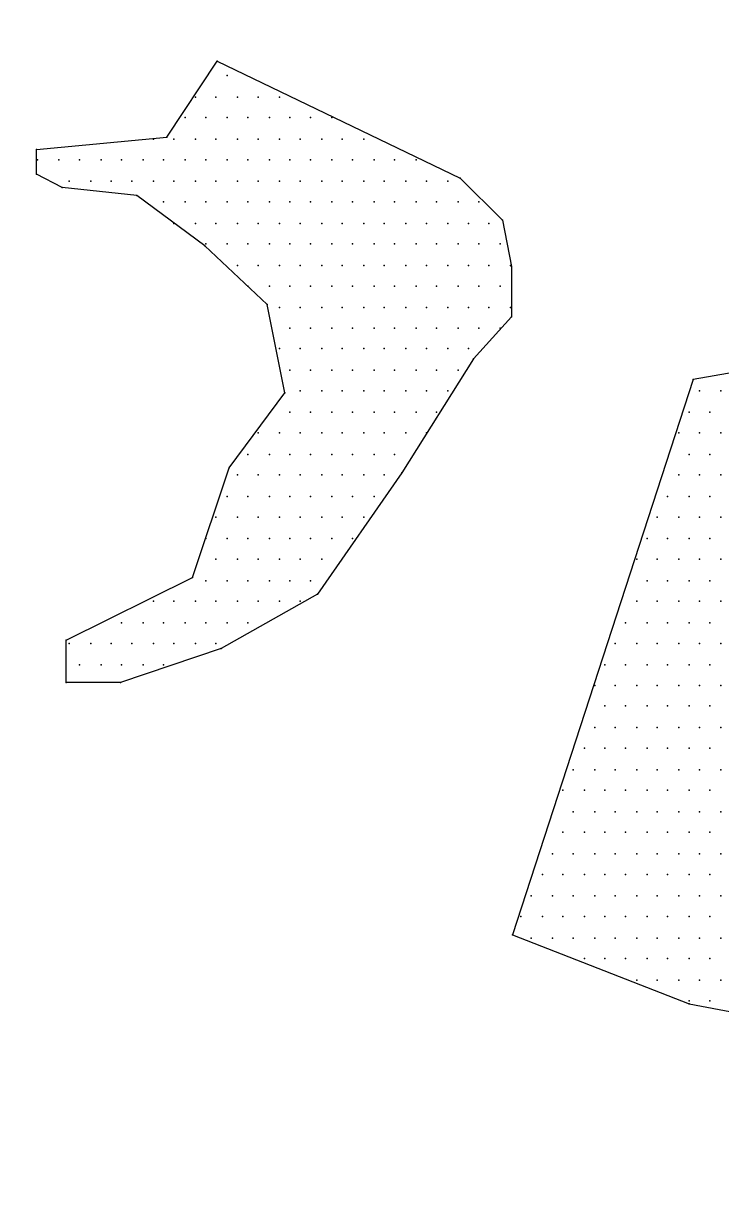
# Model space of a CAD drawing. Extents: x 180421 to 182279, y 668879 to 669787.
# Drawn here: x 180620.49 to 180624.08, y 669620.96 to 669627 of the extents above; entities that cross this region are included whole.
import ezdxf

# ---------------------------------------------------------------- set-up
doc = ezdxf.new("R2010")
doc.units = 0
doc.header["$LTSCALE"] = 2.5
doc.header["$MEASUREMENT"] = 0
doc.layers.add('KOTERET', color=1, linetype='CONTINUOUS')

msp = doc.modelspace()

# ---------------------------------------------------------------- linework, layer by layer
at = {"layer": 'KOTERET', "color": 1, "linetype": 'Continuous'}
for points in [[(180622.0816, 669630.2263, 0.06433), (180609.3401, 669633.7416, 0.055067), (180598.0185, 669634.0794, 0.081051), (180584.6436, 669631.3295, 0.05642), (180576.1722, 669626.9486, 0.170965), (180569.6589, 669619.3533, 0.076819), (180568.6666, 669614.8616, 0.118306), (180570.2554, 669608.0158, 0.129737), (180575.3329, 669602.2468, 0.070189), (180585.2717, 669597.0109, 0.047922), (180592.7245, 669595.116, 0.049022), (180603.3916, 669594.3507, 0.072792), (180618.9939, 669597.0531, 0.1248), (180629.2441, 669602.6585, 0.103709), (180634.8759, 669610.6232, 0.036886), (180635.2876, 669612.3703, 0.106536), (180635.0026, 669617.4954, 0.106243), (180629.9355, 669625.2332, 0.106919), (180622.0816, 669630.2263)], [(180592.9145, 669596.2614, 0.049045), (180603.36, 669595.5119, 0.072972), (180618.6666, 669598.1721, 0.125195), (180628.4524, 669603.5083, 0.103069), (180633.7886, 669611.0297, 0.035565), (180634.1422, 669612.5551, 0.105225), (180633.8994, 669617.1365, 0.105504), (180629.1227, 669624.4098, 0.107235), (180621.6594, 669629.1496, 0.064474), (180609.1765, 669632.591, 0.055181), (180598.0871, 669632.9235, 0.081162), (180585.0606, 669630.2474, 0.05669), (180576.7844, 669625.9616, 0.171614), (180570.7409, 669618.9363, 0.076301), (180569.8278, 669614.8194, 0.117637), (180571.2952, 669608.5384, 0.130118), (180575.998, 669603.2022, 0.070334), (180585.6676, 669598.1034, 0.047983), (180592.9145, 669596.2614)]]:
    msp.add_lwpolyline(points, format="xyb", dxfattribs=at)
at = {"layer": 'KOTERET', "color": 2, "linetype": 'Continuous'}
for points in [[(180621.2266, 669626.4208), (180621.4852, 669626.8114)], [(180621.4852, 669626.8114), (180622.7361, 669626.2097)], [(180621.538, 669626.7375), (180621.538, 669626.7375)], [(180621.3743, 669626.6266), (180621.3743, 669626.6266)], [(180621.4799, 669626.6266), (180621.4799, 669626.6266)], [(180621.5907, 669626.6266), (180621.5907, 669626.6266)], [(180621.6963, 669626.6266), (180621.6963, 669626.6266)], [(180621.8072, 669626.6266), (180621.8072, 669626.6266)], [(180621.3216, 669626.5211), (180621.3216, 669626.5211)], [(180621.4271, 669626.5211), (180621.4271, 669626.5211)], [(180621.538, 669626.5211), (180621.538, 669626.5211)], [(180621.6435, 669626.5211), (180621.6435, 669626.5211)], [(180621.7544, 669626.5211), (180621.7544, 669626.5211)], [(180621.8599, 669626.5211), (180621.8599, 669626.5211)], [(180621.9655, 669626.5211), (180621.9655, 669626.5211)], [(180622.0763, 669626.5211), (180622.0763, 669626.5211)], [(180620.5562, 669626.3574), (180621.2266, 669626.4208)], [(180620.5562, 669626.2308), (180620.5562, 669626.3574)], [(180621.1579, 669626.4102), (180621.1579, 669626.4102)], [(180621.2635, 669626.4102), (180621.2635, 669626.4102)], [(180621.3743, 669626.4102), (180621.3743, 669626.4102)], [(180621.4799, 669626.4102), (180621.4799, 669626.4102)], [(180621.5907, 669626.4102), (180621.5907, 669626.4102)], [(180621.6963, 669626.4102), (180621.6963, 669626.4102)], [(180621.8072, 669626.4102), (180621.8072, 669626.4102)], [(180621.9127, 669626.4102), (180621.9127, 669626.4102)], [(180622.0236, 669626.4102), (180622.0236, 669626.4102)], [(180622.1291, 669626.4102), (180622.1291, 669626.4102)], [(180622.24, 669626.4102), (180622.24, 669626.4102)], [(180620.5615, 669626.3047), (180620.5615, 669626.3047)], [(180620.6723, 669626.3047), (180620.6723, 669626.3047)], [(180620.7779, 669626.3047), (180620.7779, 669626.3047)], [(180620.8888, 669626.3047), (180620.8888, 669626.3047)], [(180620.9943, 669626.3047), (180620.9943, 669626.3047)], [(180621.1052, 669626.3047), (180621.1052, 669626.3047)], [(180621.2107, 669626.3047), (180621.2107, 669626.3047)], [(180621.3216, 669626.3047), (180621.3216, 669626.3047)], [(180621.4271, 669626.3047), (180621.4271, 669626.3047)], [(180621.538, 669626.3047), (180621.538, 669626.3047)], [(180621.6435, 669626.3047), (180621.6435, 669626.3047)], [(180621.7544, 669626.3047), (180621.7544, 669626.3047)], [(180621.8599, 669626.3047), (180621.8599, 669626.3047)], [(180621.9655, 669626.3047), (180621.9655, 669626.3047)], [(180622.0763, 669626.3047), (180622.0763, 669626.3047)], [(180622.1819, 669626.3047), (180622.1819, 669626.3047)], [(180622.2927, 669626.3047), (180622.2927, 669626.3047)], [(180622.3983, 669626.3047), (180622.3983, 669626.3047)], [(180622.5091, 669626.3047), (180622.5091, 669626.3047)], [(180620.6882, 669626.1622), (180620.5562, 669626.2308)], [(180620.7251, 669626.1938), (180620.7251, 669626.1938)], [(180620.836, 669626.1938), (180620.836, 669626.1938)], [(180620.9415, 669626.1938), (180620.9415, 669626.1938)], [(180621.0471, 669626.1938), (180621.0471, 669626.1938)], [(180621.1579, 669626.1938), (180621.1579, 669626.1938)], [(180621.2635, 669626.1938), (180621.2635, 669626.1938)], [(180621.3743, 669626.1938), (180621.3743, 669626.1938)], [(180621.4799, 669626.1938), (180621.4799, 669626.1938)], [(180621.5907, 669626.1938), (180621.5907, 669626.1938)], [(180621.6963, 669626.1938), (180621.6963, 669626.1938)], [(180621.8072, 669626.1938), (180621.8072, 669626.1938)], [(180621.9127, 669626.1938), (180621.9127, 669626.1938)], [(180622.0236, 669626.1938), (180622.0236, 669626.1938)], [(180622.1291, 669626.1938), (180622.1291, 669626.1938)], [(180622.24, 669626.1938), (180622.24, 669626.1938)], [(180622.3455, 669626.1938), (180622.3455, 669626.1938)], [(180622.4564, 669626.1938), (180622.4564, 669626.1938)], [(180622.5619, 669626.1938), (180622.5619, 669626.1938)], [(180622.6728, 669626.1938), (180622.6728, 669626.1938)], [(180622.7361, 669626.2097), (180622.9525, 669625.9933)], [(180621.0735, 669626.1199), (180620.6882, 669626.1622)], [(180621.4218, 669625.8613), (180621.0735, 669626.1199)], [(180621.2107, 669626.0883), (180621.2107, 669626.0883)], [(180621.3216, 669626.0883), (180621.3216, 669626.0883)], [(180621.4271, 669626.0883), (180621.4271, 669626.0883)], [(180621.538, 669626.0883), (180621.538, 669626.0883)], [(180621.6435, 669626.0883), (180621.6435, 669626.0883)], [(180621.7544, 669626.0883), (180621.7544, 669626.0883)], [(180621.8599, 669626.0883), (180621.8599, 669626.0883)], [(180621.9655, 669626.0883), (180621.9655, 669626.0883)], [(180622.0763, 669626.0883), (180622.0763, 669626.0883)], [(180622.1819, 669626.0883), (180622.1819, 669626.0883)], [(180622.2927, 669626.0883), (180622.2927, 669626.0883)], [(180622.3983, 669626.0883), (180622.3983, 669626.0883)], [(180622.5091, 669626.0883), (180622.5091, 669626.0883)], [(180622.6147, 669626.0883), (180622.6147, 669626.0883)], [(180622.7256, 669626.0883), (180622.7256, 669626.0883)], [(180622.8311, 669626.0883), (180622.8311, 669626.0883)], [(180622.9525, 669625.9933), (180623, 669625.7557)], [(180621.2635, 669625.9774), (180621.2635, 669625.9774)], [(180621.3743, 669625.9774), (180621.3743, 669625.9774)], [(180621.4799, 669625.9774), (180621.4799, 669625.9774)], [(180621.5907, 669625.9774), (180621.5907, 669625.9774)], [(180621.6963, 669625.9774), (180621.6963, 669625.9774)], [(180621.8072, 669625.9774), (180621.8072, 669625.9774)], [(180621.9127, 669625.9774), (180621.9127, 669625.9774)], [(180622.0236, 669625.9774), (180622.0236, 669625.9774)], [(180622.1291, 669625.9774), (180622.1291, 669625.9774)], [(180622.24, 669625.9774), (180622.24, 669625.9774)], [(180622.3455, 669625.9774), (180622.3455, 669625.9774)], [(180622.4564, 669625.9774), (180622.4564, 669625.9774)], [(180622.5619, 669625.9774), (180622.5619, 669625.9774)], [(180622.6728, 669625.9774), (180622.6728, 669625.9774)], [(180622.7783, 669625.9774), (180622.7783, 669625.9774)], [(180622.8839, 669625.9774), (180622.8839, 669625.9774)], [(180621.4271, 669625.8719), (180621.4271, 669625.8719)], [(180621.538, 669625.8719), (180621.538, 669625.8719)], [(180621.6435, 669625.8719), (180621.6435, 669625.8719)], [(180621.7544, 669625.8719), (180621.7544, 669625.8719)], [(180621.8599, 669625.8719), (180621.8599, 669625.8719)], [(180621.9655, 669625.8719), (180621.9655, 669625.8719)], [(180622.0763, 669625.8719), (180622.0763, 669625.8719)], [(180622.1819, 669625.8719), (180622.1819, 669625.8719)], [(180622.2927, 669625.8719), (180622.2927, 669625.8719)], [(180622.3983, 669625.8719), (180622.3983, 669625.8719)], [(180622.5091, 669625.8719), (180622.5091, 669625.8719)], [(180622.6147, 669625.8719), (180622.6147, 669625.8719)], [(180622.7256, 669625.8719), (180622.7256, 669625.8719)], [(180622.8311, 669625.8719), (180622.8311, 669625.8719)], [(180622.942, 669625.8719), (180622.942, 669625.8719)], [(180621.7438, 669625.5604), (180621.4218, 669625.8613)], [(180621.5907, 669625.761), (180621.5907, 669625.761)], [(180621.6963, 669625.761), (180621.6963, 669625.761)], [(180621.8072, 669625.761), (180621.8072, 669625.761)], [(180621.9127, 669625.761), (180621.9127, 669625.761)], [(180622.0236, 669625.761), (180622.0236, 669625.761)], [(180622.1291, 669625.761), (180622.1291, 669625.761)], [(180622.24, 669625.761), (180622.24, 669625.761)], [(180622.3455, 669625.761), (180622.3455, 669625.761)], [(180622.4564, 669625.761), (180622.4564, 669625.761)], [(180622.5619, 669625.761), (180622.5619, 669625.761)], [(180622.6728, 669625.761), (180622.6728, 669625.761)], [(180622.7783, 669625.761), (180622.7783, 669625.761)], [(180622.8839, 669625.761), (180622.8839, 669625.761)], [(180622.9947, 669625.761), (180622.9947, 669625.761)], [(180623, 669625.7557), (180623, 669625.4971)], [(180621.6435, 669625.6554), (180621.6435, 669625.6554)], [(180621.7544, 669625.6554), (180621.7544, 669625.6554)], [(180621.8599, 669625.6554), (180621.8599, 669625.6554)], [(180621.9655, 669625.6554), (180621.9655, 669625.6554)], [(180622.0763, 669625.6554), (180622.0763, 669625.6554)], [(180622.1819, 669625.6554), (180622.1819, 669625.6554)], [(180622.2927, 669625.6554), (180622.2927, 669625.6554)], [(180622.3983, 669625.6554), (180622.3983, 669625.6554)], [(180622.5091, 669625.6554), (180622.5091, 669625.6554)], [(180622.6147, 669625.6554), (180622.6147, 669625.6554)], [(180622.7256, 669625.6554), (180622.7256, 669625.6554)], [(180622.8311, 669625.6554), (180622.8311, 669625.6554)], [(180622.942, 669625.6554), (180622.942, 669625.6554)], [(180621.8335, 669625.1065), (180621.7438, 669625.5604)], [(180621.8072, 669625.5446), (180621.8072, 669625.5446)], [(180621.9127, 669625.5446), (180621.9127, 669625.5446)], [(180622.0236, 669625.5446), (180622.0236, 669625.5446)], [(180622.1291, 669625.5446), (180622.1291, 669625.5446)], [(180622.24, 669625.5446), (180622.24, 669625.5446)], [(180622.3455, 669625.5446), (180622.3455, 669625.5446)], [(180622.4564, 669625.5446), (180622.4564, 669625.5446)], [(180622.5619, 669625.5446), (180622.5619, 669625.5446)], [(180622.6728, 669625.5446), (180622.6728, 669625.5446)], [(180622.7783, 669625.5446), (180622.7783, 669625.5446)], [(180622.8839, 669625.5446), (180622.8839, 669625.5446)], [(180622.9947, 669625.5446), (180622.9947, 669625.5446)], [(180623, 669625.4971), (180622.8047, 669625.2807)], [(180621.8599, 669625.439), (180621.8599, 669625.439)], [(180621.9655, 669625.439), (180621.9655, 669625.439)], [(180622.0763, 669625.439), (180622.0763, 669625.439)], [(180622.1819, 669625.439), (180622.1819, 669625.439)], [(180622.2927, 669625.439), (180622.2927, 669625.439)], [(180622.3983, 669625.439), (180622.3983, 669625.439)], [(180622.5091, 669625.439), (180622.5091, 669625.439)], [(180622.6147, 669625.439), (180622.6147, 669625.439)], [(180622.7256, 669625.439), (180622.7256, 669625.439)], [(180622.8311, 669625.439), (180622.8311, 669625.439)], [(180622.942, 669625.439), (180622.942, 669625.439)], [(180621.8072, 669625.3335), (180621.8072, 669625.3335)], [(180621.9127, 669625.3335), (180621.9127, 669625.3335)], [(180622.0236, 669625.3335), (180622.0236, 669625.3335)], [(180622.1291, 669625.3335), (180622.1291, 669625.3335)], [(180622.24, 669625.3335), (180622.24, 669625.3335)], [(180622.3455, 669625.3335), (180622.3455, 669625.3335)], [(180622.4564, 669625.3335), (180622.4564, 669625.3335)], [(180622.5619, 669625.3335), (180622.5619, 669625.3335)], [(180622.6728, 669625.3335), (180622.6728, 669625.3335)], [(180622.7783, 669625.3335), (180622.7783, 669625.3335)], [(180625.1113, 669625.381), (180623.9343, 669625.1751)], [(180622.8047, 669625.2807), (180622.4353, 669624.6948)], [(180621.8599, 669625.2226), (180621.8599, 669625.2226)], [(180621.9655, 669625.2226), (180621.9655, 669625.2226)], [(180622.0763, 669625.2226), (180622.0763, 669625.2226)], [(180622.1819, 669625.2226), (180622.1819, 669625.2226)], [(180622.2927, 669625.2226), (180622.2927, 669625.2226)], [(180622.3983, 669625.2226), (180622.3983, 669625.2226)], [(180622.5091, 669625.2226), (180622.5091, 669625.2226)], [(180622.6147, 669625.2226), (180622.6147, 669625.2226)], [(180622.7256, 669625.2226), (180622.7256, 669625.2226)], [(180623.9343, 669625.1751), (180623.0053, 669622.3197)], [(180621.5485, 669624.7212), (180621.8335, 669625.1065)], [(180621.9127, 669625.1171), (180621.9127, 669625.1171)], [(180622.0236, 669625.1171), (180622.0236, 669625.1171)], [(180622.1291, 669625.1171), (180622.1291, 669625.1171)], [(180622.24, 669625.1171), (180622.24, 669625.1171)], [(180622.3455, 669625.1171), (180622.3455, 669625.1171)], [(180622.4564, 669625.1171), (180622.4564, 669625.1171)], [(180622.5619, 669625.1171), (180622.5619, 669625.1171)], [(180622.6728, 669625.1171), (180622.6728, 669625.1171)], [(180623.9659, 669625.1171), (180623.9659, 669625.1171)], [(180624.0768, 669625.1171), (180624.0768, 669625.1171)], [(180621.8599, 669625.0062), (180621.8599, 669625.0062)], [(180621.9655, 669625.0062), (180621.9655, 669625.0062)], [(180622.0763, 669625.0062), (180622.0763, 669625.0062)], [(180622.1819, 669625.0062), (180622.1819, 669625.0062)], [(180622.2927, 669625.0062), (180622.2927, 669625.0062)], [(180622.3983, 669625.0062), (180622.3983, 669625.0062)], [(180622.5091, 669625.0062), (180622.5091, 669625.0062)], [(180622.6147, 669625.0062), (180622.6147, 669625.0062)], [(180623.9131, 669625.0062), (180623.9131, 669625.0062)], [(180624.0187, 669625.0062), (180624.0187, 669625.0062)], [(180621.6963, 669624.9007), (180621.6963, 669624.9007)], [(180621.8072, 669624.9007), (180621.8072, 669624.9007)], [(180621.9127, 669624.9007), (180621.9127, 669624.9007)], [(180622.0236, 669624.9007), (180622.0236, 669624.9007)], [(180622.1291, 669624.9007), (180622.1291, 669624.9007)], [(180622.24, 669624.9007), (180622.24, 669624.9007)], [(180622.3455, 669624.9007), (180622.3455, 669624.9007)], [(180622.4564, 669624.9007), (180622.4564, 669624.9007)], [(180622.5619, 669624.9007), (180622.5619, 669624.9007)], [(180623.8604, 669624.9007), (180623.8604, 669624.9007)], [(180623.9659, 669624.9007), (180623.9659, 669624.9007)], [(180624.0768, 669624.9007), (180624.0768, 669624.9007)], [(180621.6435, 669624.7898), (180621.6435, 669624.7898)], [(180621.7544, 669624.7898), (180621.7544, 669624.7898)], [(180621.8599, 669624.7898), (180621.8599, 669624.7898)], [(180621.9655, 669624.7898), (180621.9655, 669624.7898)], [(180622.0763, 669624.7898), (180622.0763, 669624.7898)], [(180622.1819, 669624.7898), (180622.1819, 669624.7898)], [(180622.2927, 669624.7898), (180622.2927, 669624.7898)], [(180622.3983, 669624.7898), (180622.3983, 669624.7898)], [(180623.9131, 669624.7898), (180623.9131, 669624.7898)], [(180624.0187, 669624.7898), (180624.0187, 669624.7898)], [(180621.3585, 669624.1565), (180621.5485, 669624.7212)], [(180621.5907, 669624.6843), (180621.5907, 669624.6843)], [(180621.6963, 669624.6843), (180621.6963, 669624.6843)], [(180621.8072, 669624.6843), (180621.8072, 669624.6843)], [(180621.9127, 669624.6843), (180621.9127, 669624.6843)], [(180622.4353, 669624.6948), (180622.0024, 669624.072)], [(180622.0236, 669624.6843), (180622.0236, 669624.6843)], [(180622.1291, 669624.6843), (180622.1291, 669624.6843)], [(180622.24, 669624.6843), (180622.24, 669624.6843)], [(180622.3455, 669624.6843), (180622.3455, 669624.6843)], [(180623.8604, 669624.6843), (180623.8604, 669624.6843)], [(180623.9659, 669624.6843), (180623.9659, 669624.6843)], [(180624.0768, 669624.6843), (180624.0768, 669624.6843)], [(180621.538, 669624.5734), (180621.538, 669624.5734)], [(180621.6435, 669624.5734), (180621.6435, 669624.5734)], [(180621.7544, 669624.5734), (180621.7544, 669624.5734)], [(180621.8599, 669624.5734), (180621.8599, 669624.5734)], [(180621.9655, 669624.5734), (180621.9655, 669624.5734)], [(180622.0763, 669624.5734), (180622.0763, 669624.5734)], [(180622.1819, 669624.5734), (180622.1819, 669624.5734)], [(180622.2927, 669624.5734), (180622.2927, 669624.5734)], [(180623.8023, 669624.5734), (180623.8023, 669624.5734)], [(180623.9131, 669624.5734), (180623.9131, 669624.5734)], [(180624.0187, 669624.5734), (180624.0187, 669624.5734)], [(180621.4799, 669624.4679), (180621.4799, 669624.4679)], [(180621.5907, 669624.4679), (180621.5907, 669624.4679)], [(180621.6963, 669624.4679), (180621.6963, 669624.4679)], [(180621.8072, 669624.4679), (180621.8072, 669624.4679)], [(180621.9127, 669624.4679), (180621.9127, 669624.4679)], [(180622.0236, 669624.4679), (180622.0236, 669624.4679)], [(180622.1291, 669624.4679), (180622.1291, 669624.4679)], [(180622.24, 669624.4679), (180622.24, 669624.4679)], [(180623.7495, 669624.4679), (180623.7495, 669624.4679)], [(180623.8604, 669624.4679), (180623.8604, 669624.4679)], [(180623.9659, 669624.4679), (180623.9659, 669624.4679)], [(180624.0768, 669624.4679), (180624.0768, 669624.4679)], [(180621.4271, 669624.357), (180621.4271, 669624.357)], [(180621.538, 669624.357), (180621.538, 669624.357)], [(180621.6435, 669624.357), (180621.6435, 669624.357)], [(180621.7544, 669624.357), (180621.7544, 669624.357)], [(180621.8599, 669624.357), (180621.8599, 669624.357)], [(180621.9655, 669624.357), (180621.9655, 669624.357)], [(180622.0763, 669624.357), (180622.0763, 669624.357)], [(180622.1819, 669624.357), (180622.1819, 669624.357)], [(180623.6967, 669624.357), (180623.6967, 669624.357)], [(180623.8023, 669624.357), (180623.8023, 669624.357)], [(180623.9131, 669624.357), (180623.9131, 669624.357)], [(180624.0187, 669624.357), (180624.0187, 669624.357)], [(180621.4799, 669624.2515), (180621.4799, 669624.2515)], [(180621.5907, 669624.2515), (180621.5907, 669624.2515)], [(180621.6963, 669624.2515), (180621.6963, 669624.2515)], [(180621.8072, 669624.2515), (180621.8072, 669624.2515)], [(180621.9127, 669624.2515), (180621.9127, 669624.2515)], [(180622.0236, 669624.2515), (180622.0236, 669624.2515)], [(180623.644, 669624.2515), (180623.644, 669624.2515)], [(180623.7495, 669624.2515), (180623.7495, 669624.2515)], [(180623.8604, 669624.2515), (180623.8604, 669624.2515)], [(180623.9659, 669624.2515), (180623.9659, 669624.2515)], [(180624.0768, 669624.2515), (180624.0768, 669624.2515)], [(180620.7093, 669623.8345), (180621.3585, 669624.1565)], [(180621.4271, 669624.1406), (180621.4271, 669624.1406)], [(180621.538, 669624.1406), (180621.538, 669624.1406)], [(180621.6435, 669624.1406), (180621.6435, 669624.1406)], [(180621.7544, 669624.1406), (180621.7544, 669624.1406)], [(180621.8599, 669624.1406), (180621.8599, 669624.1406)], [(180621.9655, 669624.1406), (180621.9655, 669624.1406)], [(180623.6967, 669624.1406), (180623.6967, 669624.1406)], [(180623.8023, 669624.1406), (180623.8023, 669624.1406)], [(180623.9131, 669624.1406), (180623.9131, 669624.1406)], [(180624.0187, 669624.1406), (180624.0187, 669624.1406)], [(180622.0024, 669624.072), (180621.5063, 669623.7923)], [(180621.1579, 669624.0351), (180621.1579, 669624.0351)], [(180621.2635, 669624.0351), (180621.2635, 669624.0351)], [(180621.3743, 669624.0351), (180621.3743, 669624.0351)], [(180621.4799, 669624.0351), (180621.4799, 669624.0351)], [(180621.5907, 669624.0351), (180621.5907, 669624.0351)], [(180621.6963, 669624.0351), (180621.6963, 669624.0351)], [(180621.8072, 669624.0351), (180621.8072, 669624.0351)], [(180621.9127, 669624.0351), (180621.9127, 669624.0351)], [(180623.644, 669624.0351), (180623.644, 669624.0351)], [(180623.7495, 669624.0351), (180623.7495, 669624.0351)], [(180623.8604, 669624.0351), (180623.8604, 669624.0351)], [(180623.9659, 669624.0351), (180623.9659, 669624.0351)], [(180624.0768, 669624.0351), (180624.0768, 669624.0351)], [(180620.9943, 669623.9242), (180620.9943, 669623.9242)], [(180621.1052, 669623.9242), (180621.1052, 669623.9242)], [(180621.2107, 669623.9242), (180621.2107, 669623.9242)], [(180621.3216, 669623.9242), (180621.3216, 669623.9242)], [(180621.4271, 669623.9242), (180621.4271, 669623.9242)], [(180621.538, 669623.9242), (180621.538, 669623.9242)], [(180621.6435, 669623.9242), (180621.6435, 669623.9242)], [(180623.5859, 669623.9242), (180623.5859, 669623.9242)], [(180623.6967, 669623.9242), (180623.6967, 669623.9242)], [(180623.8023, 669623.9242), (180623.8023, 669623.9242)], [(180623.9131, 669623.9242), (180623.9131, 669623.9242)], [(180624.0187, 669623.9242), (180624.0187, 669623.9242)], [(180620.7093, 669623.6181), (180620.7093, 669623.8345)], [(180620.7251, 669623.8186), (180620.7251, 669623.8186)], [(180620.836, 669623.8186), (180620.836, 669623.8186)], [(180620.9415, 669623.8186), (180620.9415, 669623.8186)], [(180621.0471, 669623.8186), (180621.0471, 669623.8186)], [(180621.1579, 669623.8186), (180621.1579, 669623.8186)], [(180621.2635, 669623.8186), (180621.2635, 669623.8186)], [(180621.3743, 669623.8186), (180621.3743, 669623.8186)], [(180621.4799, 669623.8186), (180621.4799, 669623.8186)], [(180623.5331, 669623.8186), (180623.5331, 669623.8186)], [(180623.644, 669623.8186), (180623.644, 669623.8186)], [(180623.7495, 669623.8186), (180623.7495, 669623.8186)], [(180623.8604, 669623.8186), (180623.8604, 669623.8186)], [(180623.9659, 669623.8186), (180623.9659, 669623.8186)], [(180624.0768, 669623.8186), (180624.0768, 669623.8186)], [(180621.5063, 669623.7923), (180620.989, 669623.6181)], [(180620.7779, 669623.7078), (180620.7779, 669623.7078)], [(180620.8888, 669623.7078), (180620.8888, 669623.7078)], [(180620.9943, 669623.7078), (180620.9943, 669623.7078)], [(180621.1052, 669623.7078), (180621.1052, 669623.7078)], [(180621.2107, 669623.7078), (180621.2107, 669623.7078)], [(180623.4803, 669623.7078), (180623.4803, 669623.7078)], [(180623.5859, 669623.7078), (180623.5859, 669623.7078)], [(180623.6967, 669623.7078), (180623.6967, 669623.7078)], [(180623.8023, 669623.7078), (180623.8023, 669623.7078)], [(180623.9131, 669623.7078), (180623.9131, 669623.7078)], [(180624.0187, 669623.7078), (180624.0187, 669623.7078)], [(180620.989, 669623.6181), (180620.7093, 669623.6181)], [(180623.4275, 669623.6022), (180623.4275, 669623.6022)], [(180623.5331, 669623.6022), (180623.5331, 669623.6022)], [(180623.644, 669623.6022), (180623.644, 669623.6022)], [(180623.7495, 669623.6022), (180623.7495, 669623.6022)], [(180623.8604, 669623.6022), (180623.8604, 669623.6022)], [(180623.9659, 669623.6022), (180623.9659, 669623.6022)], [(180624.0768, 669623.6022), (180624.0768, 669623.6022)], [(180623.4803, 669623.4967), (180623.4803, 669623.4967)], [(180623.5859, 669623.4967), (180623.5859, 669623.4967)], [(180623.6967, 669623.4967), (180623.6967, 669623.4967)], [(180623.8023, 669623.4967), (180623.8023, 669623.4967)], [(180623.9131, 669623.4967), (180623.9131, 669623.4967)], [(180624.0187, 669623.4967), (180624.0187, 669623.4967)], [(180623.4275, 669623.3858), (180623.4275, 669623.3858)], [(180623.5331, 669623.3858), (180623.5331, 669623.3858)], [(180623.644, 669623.3858), (180623.644, 669623.3858)], [(180623.7495, 669623.3858), (180623.7495, 669623.3858)], [(180623.8604, 669623.3858), (180623.8604, 669623.3858)], [(180623.9659, 669623.3858), (180623.9659, 669623.3858)], [(180624.0768, 669623.3858), (180624.0768, 669623.3858)], [(180623.3748, 669623.2803), (180623.3748, 669623.2803)], [(180623.4803, 669623.2803), (180623.4803, 669623.2803)], [(180623.5859, 669623.2803), (180623.5859, 669623.2803)], [(180623.6967, 669623.2803), (180623.6967, 669623.2803)], [(180623.8023, 669623.2803), (180623.8023, 669623.2803)], [(180623.9131, 669623.2803), (180623.9131, 669623.2803)], [(180624.0187, 669623.2803), (180624.0187, 669623.2803)], [(180623.3167, 669623.1694), (180623.3167, 669623.1694)], [(180623.4275, 669623.1694), (180623.4275, 669623.1694)], [(180623.5331, 669623.1694), (180623.5331, 669623.1694)], [(180623.644, 669623.1694), (180623.644, 669623.1694)], [(180623.7495, 669623.1694), (180623.7495, 669623.1694)], [(180623.8604, 669623.1694), (180623.8604, 669623.1694)], [(180623.9659, 669623.1694), (180623.9659, 669623.1694)], [(180624.0768, 669623.1694), (180624.0768, 669623.1694)], [(180623.2639, 669623.0639), (180623.2639, 669623.0639)], [(180623.3748, 669623.0639), (180623.3748, 669623.0639)], [(180623.4803, 669623.0639), (180623.4803, 669623.0639)], [(180623.5859, 669623.0639), (180623.5859, 669623.0639)], [(180623.6967, 669623.0639), (180623.6967, 669623.0639)], [(180623.8023, 669623.0639), (180623.8023, 669623.0639)], [(180623.9131, 669623.0639), (180623.9131, 669623.0639)], [(180624.0187, 669623.0639), (180624.0187, 669623.0639)], [(180623.3167, 669622.953), (180623.3167, 669622.953)], [(180623.4275, 669622.953), (180623.4275, 669622.953)], [(180623.5331, 669622.953), (180623.5331, 669622.953)], [(180623.644, 669622.953), (180623.644, 669622.953)], [(180623.7495, 669622.953), (180623.7495, 669622.953)], [(180623.8604, 669622.953), (180623.8604, 669622.953)], [(180623.9659, 669622.953), (180623.9659, 669622.953)], [(180624.0768, 669622.953), (180624.0768, 669622.953)], [(180623.2639, 669622.8475), (180623.2639, 669622.8475)], [(180623.3748, 669622.8475), (180623.3748, 669622.8475)], [(180623.4803, 669622.8475), (180623.4803, 669622.8475)], [(180623.5859, 669622.8475), (180623.5859, 669622.8475)], [(180623.6967, 669622.8475), (180623.6967, 669622.8475)], [(180623.8023, 669622.8475), (180623.8023, 669622.8475)], [(180623.9131, 669622.8475), (180623.9131, 669622.8475)], [(180624.0187, 669622.8475), (180624.0187, 669622.8475)], [(180623.2111, 669622.7366), (180623.2111, 669622.7366)], [(180623.3167, 669622.7366), (180623.3167, 669622.7366)], [(180623.4275, 669622.7366), (180623.4275, 669622.7366)], [(180623.5331, 669622.7366), (180623.5331, 669622.7366)], [(180623.644, 669622.7366), (180623.644, 669622.7366)], [(180623.7495, 669622.7366), (180623.7495, 669622.7366)], [(180623.8604, 669622.7366), (180623.8604, 669622.7366)], [(180623.9659, 669622.7366), (180623.9659, 669622.7366)], [(180624.0768, 669622.7366), (180624.0768, 669622.7366)], [(180623.1584, 669622.6311), (180623.1584, 669622.6311)], [(180623.2639, 669622.6311), (180623.2639, 669622.6311)], [(180623.3748, 669622.6311), (180623.3748, 669622.6311)], [(180623.4803, 669622.6311), (180623.4803, 669622.6311)], [(180623.5859, 669622.6311), (180623.5859, 669622.6311)], [(180623.6967, 669622.6311), (180623.6967, 669622.6311)], [(180623.8023, 669622.6311), (180623.8023, 669622.6311)], [(180623.9131, 669622.6311), (180623.9131, 669622.6311)], [(180624.0187, 669622.6311), (180624.0187, 669622.6311)], [(180623.1003, 669622.5202), (180623.1003, 669622.5202)], [(180623.2111, 669622.5202), (180623.2111, 669622.5202)], [(180623.3167, 669622.5202), (180623.3167, 669622.5202)], [(180623.4275, 669622.5202), (180623.4275, 669622.5202)], [(180623.5331, 669622.5202), (180623.5331, 669622.5202)], [(180623.644, 669622.5202), (180623.644, 669622.5202)], [(180623.7495, 669622.5202), (180623.7495, 669622.5202)], [(180623.8604, 669622.5202), (180623.8604, 669622.5202)], [(180623.9659, 669622.5202), (180623.9659, 669622.5202)], [(180624.0768, 669622.5202), (180624.0768, 669622.5202)], [(180623.0475, 669622.4147), (180623.0475, 669622.4147)], [(180623.1584, 669622.4147), (180623.1584, 669622.4147)], [(180623.2639, 669622.4147), (180623.2639, 669622.4147)], [(180623.3748, 669622.4147), (180623.3748, 669622.4147)], [(180623.4803, 669622.4147), (180623.4803, 669622.4147)], [(180623.5859, 669622.4147), (180623.5859, 669622.4147)], [(180623.6967, 669622.4147), (180623.6967, 669622.4147)], [(180623.8023, 669622.4147), (180623.8023, 669622.4147)], [(180623.9131, 669622.4147), (180623.9131, 669622.4147)], [(180624.0187, 669622.4147), (180624.0187, 669622.4147)], [(180623.0053, 669622.3197), (180623.9131, 669621.966)], [(180623.1003, 669622.3038), (180623.1003, 669622.3038)], [(180623.2111, 669622.3038), (180623.2111, 669622.3038)], [(180623.3167, 669622.3038), (180623.3167, 669622.3038)], [(180623.4275, 669622.3038), (180623.4275, 669622.3038)], [(180623.5331, 669622.3038), (180623.5331, 669622.3038)], [(180623.644, 669622.3038), (180623.644, 669622.3038)], [(180623.7495, 669622.3038), (180623.7495, 669622.3038)], [(180623.8604, 669622.3038), (180623.8604, 669622.3038)], [(180623.9659, 669622.3038), (180623.9659, 669622.3038)], [(180624.0768, 669622.3038), (180624.0768, 669622.3038)], [(180623.3748, 669622.1983), (180623.3748, 669622.1983)], [(180623.4803, 669622.1983), (180623.4803, 669622.1983)], [(180623.5859, 669622.1983), (180623.5859, 669622.1983)], [(180623.6967, 669622.1983), (180623.6967, 669622.1983)], [(180623.8023, 669622.1983), (180623.8023, 669622.1983)], [(180623.9131, 669622.1983), (180623.9131, 669622.1983)], [(180624.0187, 669622.1983), (180624.0187, 669622.1983)], [(180623.644, 669622.0874), (180623.644, 669622.0874)], [(180623.7495, 669622.0874), (180623.7495, 669622.0874)], [(180623.8604, 669622.0874), (180623.8604, 669622.0874)], [(180623.9659, 669622.0874), (180623.9659, 669622.0874)], [(180624.0768, 669622.0874), (180624.0768, 669622.0874)], [(180623.9131, 669621.9818), (180623.9131, 669621.9818)], [(180623.9131, 669621.966), (180624.5571, 669621.8446)], [(180624.0187, 669621.9818), (180624.0187, 669621.9818)]]:
    msp.add_lwpolyline(points, dxfattribs=at)
at = {"layer": 'KOTERET', "color": 1}
for p in [(180621.4852, 669626.8114), (180621.4852, 669626.8114), (180621.538, 669626.7375), (180621.538, 669626.7375), (180621.3743, 669626.6266), (180621.3743, 669626.6266), (180621.4799, 669626.6266), (180621.4799, 669626.6266), (180621.5907, 669626.6266), (180621.5907, 669626.6266), (180621.6963, 669626.6266), (180621.6963, 669626.6266), (180621.8072, 669626.6266), (180621.8072, 669626.6266), (180621.3216, 669626.5211), (180621.3216, 669626.5211), (180621.4271, 669626.5211), (180621.4271, 669626.5211), (180621.538, 669626.5211), (180621.538, 669626.5211), (180621.6435, 669626.5211), (180621.6435, 669626.5211), (180621.7544, 669626.5211), (180621.7544, 669626.5211), (180621.8599, 669626.5211), (180621.8599, 669626.5211), (180621.9655, 669626.5211), (180621.9655, 669626.5211), (180622.0763, 669626.5211), (180622.0763, 669626.5211), (180621.2266, 669626.4208), (180621.2266, 669626.4208), (180620.5562, 669626.3574), (180620.5562, 669626.3574), (180621.1579, 669626.4102), (180621.1579, 669626.4102), (180621.2635, 669626.4102), (180621.2635, 669626.4102), (180621.3743, 669626.4102), (180621.3743, 669626.4102), (180621.4799, 669626.4102), (180621.4799, 669626.4102), (180621.5907, 669626.4102), (180621.5907, 669626.4102), (180621.6963, 669626.4102), (180621.6963, 669626.4102), (180621.8072, 669626.4102), (180621.8072, 669626.4102), (180621.9127, 669626.4102), (180621.9127, 669626.4102), (180622.0236, 669626.4102), (180622.0236, 669626.4102), (180622.1291, 669626.4102), (180622.1291, 669626.4102), (180622.24, 669626.4102), (180622.24, 669626.4102), (180620.5615, 669626.3047), (180620.5615, 669626.3047), (180620.6723, 669626.3047), (180620.6723, 669626.3047), (180620.7779, 669626.3047), (180620.7779, 669626.3047), (180620.8888, 669626.3047), (180620.8888, 669626.3047), (180620.9943, 669626.3047), (180620.9943, 669626.3047), (180621.1052, 669626.3047), (180621.1052, 669626.3047), (180621.2107, 669626.3047), (180621.2107, 669626.3047), (180621.3216, 669626.3047), (180621.3216, 669626.3047), (180621.4271, 669626.3047), (180621.4271, 669626.3047), (180621.538, 669626.3047), (180621.538, 669626.3047), (180621.6435, 669626.3047), (180621.6435, 669626.3047), (180621.7544, 669626.3047), (180621.7544, 669626.3047), (180621.8599, 669626.3047), (180621.8599, 669626.3047), (180621.9655, 669626.3047), (180621.9655, 669626.3047), (180622.0763, 669626.3047), (180622.0763, 669626.3047), (180622.1819, 669626.3047), (180622.1819, 669626.3047), (180622.2927, 669626.3047), (180622.2927, 669626.3047), (180622.3983, 669626.3047), (180622.3983, 669626.3047), (180622.5091, 669626.3047), (180622.5091, 669626.3047), (180620.5562, 669626.2308), (180620.5562, 669626.2308), (180620.7251, 669626.1938), (180620.7251, 669626.1938), (180620.836, 669626.1938), (180620.836, 669626.1938), (180620.9415, 669626.1938), (180620.9415, 669626.1938), (180621.0471, 669626.1938), (180621.0471, 669626.1938), (180621.1579, 669626.1938), (180621.1579, 669626.1938), (180621.2635, 669626.1938), (180621.2635, 669626.1938), (180621.3743, 669626.1938), (180621.3743, 669626.1938), (180621.4799, 669626.1938), (180621.4799, 669626.1938), (180621.5907, 669626.1938), (180621.5907, 669626.1938), (180621.6963, 669626.1938), (180621.6963, 669626.1938), (180621.8072, 669626.1938), (180621.8072, 669626.1938), (180621.9127, 669626.1938), (180621.9127, 669626.1938), (180622.0236, 669626.1938), (180622.0236, 669626.1938), (180622.1291, 669626.1938), (180622.1291, 669626.1938), (180622.24, 669626.1938), (180622.24, 669626.1938), (180622.3455, 669626.1938), (180622.3455, 669626.1938), (180622.4564, 669626.1938), (180622.4564, 669626.1938), (180622.5619, 669626.1938), (180622.5619, 669626.1938), (180622.6728, 669626.1938), (180622.6728, 669626.1938), (180622.7361, 669626.2097), (180622.7361, 669626.2097), (180620.6882, 669626.1622), (180620.6882, 669626.1622), (180621.0735, 669626.1199), (180621.0735, 669626.1199), (180621.2107, 669626.0883), (180621.2107, 669626.0883), (180621.3216, 669626.0883), (180621.3216, 669626.0883), (180621.4271, 669626.0883), (180621.4271, 669626.0883), (180621.538, 669626.0883), (180621.538, 669626.0883), (180621.6435, 669626.0883), (180621.6435, 669626.0883), (180621.7544, 669626.0883), (180621.7544, 669626.0883), (180621.8599, 669626.0883), (180621.8599, 669626.0883), (180621.9655, 669626.0883), (180621.9655, 669626.0883), (180622.0763, 669626.0883), (180622.0763, 669626.0883), (180622.1819, 669626.0883), (180622.1819, 669626.0883), (180622.2927, 669626.0883), (180622.2927, 669626.0883), (180622.3983, 669626.0883), (180622.3983, 669626.0883), (180622.5091, 669626.0883), (180622.5091, 669626.0883), (180622.6147, 669626.0883), (180622.6147, 669626.0883), (180622.7256, 669626.0883), (180622.7256, 669626.0883), (180622.8311, 669626.0883), (180622.8311, 669626.0883), (180622.9525, 669625.9933), (180622.9525, 669625.9933), (180621.2635, 669625.9774), (180621.2635, 669625.9774), (180621.3743, 669625.9774), (180621.3743, 669625.9774), (180621.4799, 669625.9774), (180621.4799, 669625.9774), (180621.5907, 669625.9774), (180621.5907, 669625.9774), (180621.6963, 669625.9774), (180621.6963, 669625.9774), (180621.8072, 669625.9774), (180621.8072, 669625.9774), (180621.9127, 669625.9774), (180621.9127, 669625.9774), (180622.0236, 669625.9774), (180622.0236, 669625.9774), (180622.1291, 669625.9774), (180622.1291, 669625.9774), (180622.24, 669625.9774), (180622.24, 669625.9774), (180622.3455, 669625.9774), (180622.3455, 669625.9774), (180622.4564, 669625.9774), (180622.4564, 669625.9774), (180622.5619, 669625.9774), (180622.5619, 669625.9774), (180622.6728, 669625.9774), (180622.6728, 669625.9774), (180622.7783, 669625.9774), (180622.7783, 669625.9774), (180622.8839, 669625.9774), (180622.8839, 669625.9774), (180621.4271, 669625.8719), (180621.4271, 669625.8719), (180621.538, 669625.8719), (180621.538, 669625.8719), (180621.6435, 669625.8719), (180621.6435, 669625.8719), (180621.7544, 669625.8719), (180621.7544, 669625.8719), (180621.8599, 669625.8719), (180621.8599, 669625.8719), (180621.9655, 669625.8719), (180621.9655, 669625.8719), (180622.0763, 669625.8719), (180622.0763, 669625.8719), (180622.1819, 669625.8719), (180622.1819, 669625.8719), (180622.2927, 669625.8719), (180622.2927, 669625.8719), (180622.3983, 669625.8719), (180622.3983, 669625.8719), (180622.5091, 669625.8719), (180622.5091, 669625.8719), (180622.6147, 669625.8719), (180622.6147, 669625.8719), (180622.7256, 669625.8719), (180622.7256, 669625.8719), (180622.8311, 669625.8719), (180622.8311, 669625.8719), (180622.942, 669625.8719), (180622.942, 669625.8719), (180621.4218, 669625.8613), (180621.4218, 669625.8613), (180621.5907, 669625.761), (180621.5907, 669625.761), (180621.6963, 669625.761), (180621.6963, 669625.761), (180621.8072, 669625.761), (180621.8072, 669625.761), (180621.9127, 669625.761), (180621.9127, 669625.761), (180622.0236, 669625.761), (180622.0236, 669625.761), (180622.1291, 669625.761), (180622.1291, 669625.761), (180622.24, 669625.761), (180622.24, 669625.761), (180622.3455, 669625.761), (180622.3455, 669625.761), (180622.4564, 669625.761), (180622.4564, 669625.761), (180622.5619, 669625.761), (180622.5619, 669625.761), (180622.6728, 669625.761), (180622.6728, 669625.761), (180622.7783, 669625.761), (180622.7783, 669625.761), (180622.8839, 669625.761), (180622.8839, 669625.761), (180622.9947, 669625.761), (180622.9947, 669625.761), (180623, 669625.7557), (180623, 669625.7557), (180621.6435, 669625.6554), (180621.6435, 669625.6554), (180621.7544, 669625.6554), (180621.7544, 669625.6554), (180621.8599, 669625.6554), (180621.8599, 669625.6554), (180621.9655, 669625.6554), (180621.9655, 669625.6554), (180622.0763, 669625.6554), (180622.0763, 669625.6554), (180622.1819, 669625.6554), (180622.1819, 669625.6554), (180622.2927, 669625.6554), (180622.2927, 669625.6554), (180622.3983, 669625.6554), (180622.3983, 669625.6554), (180622.5091, 669625.6554), (180622.5091, 669625.6554), (180622.6147, 669625.6554), (180622.6147, 669625.6554), (180622.7256, 669625.6554), (180622.7256, 669625.6554), (180622.8311, 669625.6554), (180622.8311, 669625.6554), (180622.942, 669625.6554), (180622.942, 669625.6554), (180621.7438, 669625.5604), (180621.7438, 669625.5604), (180621.8072, 669625.5446), (180621.8072, 669625.5446), (180621.9127, 669625.5446), (180621.9127, 669625.5446), (180622.0236, 669625.5446), (180622.0236, 669625.5446), (180622.1291, 669625.5446), (180622.1291, 669625.5446), (180622.24, 669625.5446), (180622.24, 669625.5446), (180622.3455, 669625.5446), (180622.3455, 669625.5446), (180622.4564, 669625.5446), (180622.4564, 669625.5446), (180622.5619, 669625.5446), (180622.5619, 669625.5446), (180622.6728, 669625.5446), (180622.6728, 669625.5446), (180622.7783, 669625.5446), (180622.7783, 669625.5446), (180622.8839, 669625.5446), (180622.8839, 669625.5446), (180622.9947, 669625.5446), (180622.9947, 669625.5446), (180623, 669625.4971), (180623, 669625.4971), (180621.8599, 669625.439), (180621.8599, 669625.439), (180621.9655, 669625.439), (180621.9655, 669625.439), (180622.0763, 669625.439), (180622.0763, 669625.439), (180622.1819, 669625.439), (180622.1819, 669625.439), (180622.2927, 669625.439), (180622.2927, 669625.439), (180622.3983, 669625.439), (180622.3983, 669625.439), (180622.5091, 669625.439), (180622.5091, 669625.439), (180622.6147, 669625.439), (180622.6147, 669625.439), (180622.7256, 669625.439), (180622.7256, 669625.439), (180622.8311, 669625.439), (180622.8311, 669625.439), (180622.942, 669625.439), (180622.942, 669625.439), (180621.8072, 669625.3335), (180621.8072, 669625.3335), (180621.9127, 669625.3335), (180621.9127, 669625.3335), (180622.0236, 669625.3335), (180622.0236, 669625.3335), (180622.1291, 669625.3335), (180622.1291, 669625.3335), (180622.24, 669625.3335), (180622.24, 669625.3335), (180622.3455, 669625.3335), (180622.3455, 669625.3335), (180622.4564, 669625.3335), (180622.4564, 669625.3335), (180622.5619, 669625.3335), (180622.5619, 669625.3335), (180622.6728, 669625.3335), (180622.6728, 669625.3335), (180622.7783, 669625.3335), (180622.7783, 669625.3335), (180622.8047, 669625.2807), (180622.8047, 669625.2807), (180621.8599, 669625.2226), (180621.8599, 669625.2226), (180621.9655, 669625.2226), (180621.9655, 669625.2226), (180622.0763, 669625.2226), (180622.0763, 669625.2226), (180622.1819, 669625.2226), (180622.1819, 669625.2226), (180622.2927, 669625.2226), (180622.2927, 669625.2226), (180622.3983, 669625.2226), (180622.3983, 669625.2226), (180622.5091, 669625.2226), (180622.5091, 669625.2226), (180622.6147, 669625.2226), (180622.6147, 669625.2226), (180622.7256, 669625.2226), (180622.7256, 669625.2226), (180623.9343, 669625.1751), (180623.9343, 669625.1751), (180621.8335, 669625.1065), (180621.8335, 669625.1065), (180621.9127, 669625.1171), (180621.9127, 669625.1171), (180622.0236, 669625.1171), (180622.0236, 669625.1171), (180622.1291, 669625.1171), (180622.1291, 669625.1171), (180622.24, 669625.1171), (180622.24, 669625.1171), (180622.3455, 669625.1171), (180622.3455, 669625.1171), (180622.4564, 669625.1171), (180622.4564, 669625.1171), (180622.5619, 669625.1171), (180622.5619, 669625.1171), (180622.6728, 669625.1171), (180622.6728, 669625.1171), (180623.9659, 669625.1171), (180623.9659, 669625.1171), (180624.0768, 669625.1171), (180624.0768, 669625.1171), (180621.8599, 669625.0062), (180621.8599, 669625.0062), (180621.9655, 669625.0062), (180621.9655, 669625.0062), (180622.0763, 669625.0062), (180622.0763, 669625.0062), (180622.1819, 669625.0062), (180622.1819, 669625.0062), (180622.2927, 669625.0062), (180622.2927, 669625.0062), (180622.3983, 669625.0062), (180622.3983, 669625.0062), (180622.5091, 669625.0062), (180622.5091, 669625.0062), (180622.6147, 669625.0062), (180622.6147, 669625.0062), (180623.9131, 669625.0062), (180623.9131, 669625.0062), (180624.0187, 669625.0062), (180624.0187, 669625.0062), (180621.6963, 669624.9007), (180621.6963, 669624.9007), (180621.8072, 669624.9007), (180621.8072, 669624.9007), (180621.9127, 669624.9007), (180621.9127, 669624.9007), (180622.0236, 669624.9007), (180622.0236, 669624.9007), (180622.1291, 669624.9007), (180622.1291, 669624.9007), (180622.24, 669624.9007), (180622.24, 669624.9007), (180622.3455, 669624.9007), (180622.3455, 669624.9007), (180622.4564, 669624.9007), (180622.4564, 669624.9007), (180622.5619, 669624.9007), (180622.5619, 669624.9007), (180623.8604, 669624.9007), (180623.8604, 669624.9007), (180623.9659, 669624.9007), (180623.9659, 669624.9007), (180624.0768, 669624.9007), (180624.0768, 669624.9007), (180621.6435, 669624.7898), (180621.6435, 669624.7898), (180621.7544, 669624.7898), (180621.7544, 669624.7898), (180621.8599, 669624.7898), (180621.8599, 669624.7898), (180621.9655, 669624.7898), (180621.9655, 669624.7898), (180622.0763, 669624.7898), (180622.0763, 669624.7898), (180622.1819, 669624.7898), (180622.1819, 669624.7898), (180622.2927, 669624.7898), (180622.2927, 669624.7898), (180622.3983, 669624.7898), (180622.3983, 669624.7898), (180623.9131, 669624.7898), (180623.9131, 669624.7898), (180624.0187, 669624.7898), (180624.0187, 669624.7898), (180621.5485, 669624.7212), (180621.5485, 669624.7212), (180621.5907, 669624.6843), (180621.5907, 669624.6843), (180621.6963, 669624.6843), (180621.6963, 669624.6843), (180621.8072, 669624.6843), (180621.8072, 669624.6843), (180621.9127, 669624.6843), (180621.9127, 669624.6843), (180622.0236, 669624.6843), (180622.0236, 669624.6843), (180622.1291, 669624.6843), (180622.1291, 669624.6843), (180622.24, 669624.6843), (180622.24, 669624.6843), (180622.3455, 669624.6843), (180622.3455, 669624.6843), (180622.4353, 669624.6948), (180622.4353, 669624.6948), (180623.8604, 669624.6843), (180623.8604, 669624.6843), (180623.9659, 669624.6843), (180623.9659, 669624.6843), (180624.0768, 669624.6843), (180624.0768, 669624.6843), (180621.538, 669624.5734), (180621.538, 669624.5734), (180621.6435, 669624.5734), (180621.6435, 669624.5734), (180621.7544, 669624.5734), (180621.7544, 669624.5734), (180621.8599, 669624.5734), (180621.8599, 669624.5734), (180621.9655, 669624.5734), (180621.9655, 669624.5734), (180622.0763, 669624.5734), (180622.0763, 669624.5734), (180622.1819, 669624.5734), (180622.1819, 669624.5734), (180622.2927, 669624.5734), (180622.2927, 669624.5734), (180623.8023, 669624.5734), (180623.8023, 669624.5734), (180623.9131, 669624.5734), (180623.9131, 669624.5734), (180624.0187, 669624.5734), (180624.0187, 669624.5734), (180621.4799, 669624.4679), (180621.4799, 669624.4679), (180621.5907, 669624.4679), (180621.5907, 669624.4679), (180621.6963, 669624.4679), (180621.6963, 669624.4679), (180621.8072, 669624.4679), (180621.8072, 669624.4679), (180621.9127, 669624.4679), (180621.9127, 669624.4679), (180622.0236, 669624.4679), (180622.0236, 669624.4679), (180622.1291, 669624.4679), (180622.1291, 669624.4679), (180622.24, 669624.4679), (180622.24, 669624.4679), (180623.7495, 669624.4679), (180623.7495, 669624.4679), (180623.8604, 669624.4679), (180623.8604, 669624.4679), (180623.9659, 669624.4679), (180623.9659, 669624.4679), (180624.0768, 669624.4679), (180624.0768, 669624.4679), (180621.4271, 669624.357), (180621.4271, 669624.357), (180621.538, 669624.357), (180621.538, 669624.357), (180621.6435, 669624.357), (180621.6435, 669624.357), (180621.7544, 669624.357), (180621.7544, 669624.357), (180621.8599, 669624.357), (180621.8599, 669624.357), (180621.9655, 669624.357), (180621.9655, 669624.357), (180622.0763, 669624.357), (180622.0763, 669624.357), (180622.1819, 669624.357), (180622.1819, 669624.357), (180623.6967, 669624.357), (180623.6967, 669624.357), (180623.8023, 669624.357), (180623.8023, 669624.357), (180623.9131, 669624.357), (180623.9131, 669624.357), (180624.0187, 669624.357), (180624.0187, 669624.357), (180621.4799, 669624.2515), (180621.4799, 669624.2515), (180621.5907, 669624.2515), (180621.5907, 669624.2515), (180621.6963, 669624.2515), (180621.6963, 669624.2515), (180621.8072, 669624.2515), (180621.8072, 669624.2515), (180621.9127, 669624.2515), (180621.9127, 669624.2515), (180622.0236, 669624.2515), (180622.0236, 669624.2515), (180623.644, 669624.2515), (180623.644, 669624.2515), (180623.7495, 669624.2515), (180623.7495, 669624.2515), (180623.8604, 669624.2515), (180623.8604, 669624.2515), (180623.9659, 669624.2515), (180623.9659, 669624.2515), (180624.0768, 669624.2515), (180624.0768, 669624.2515), (180621.3585, 669624.1565), (180621.3585, 669624.1565), (180621.4271, 669624.1406), (180621.4271, 669624.1406), (180621.538, 669624.1406), (180621.538, 669624.1406), (180621.6435, 669624.1406), (180621.6435, 669624.1406), (180621.7544, 669624.1406), (180621.7544, 669624.1406), (180621.8599, 669624.1406), (180621.8599, 669624.1406), (180621.9655, 669624.1406), (180621.9655, 669624.1406), (180623.6967, 669624.1406), (180623.6967, 669624.1406), (180623.8023, 669624.1406), (180623.8023, 669624.1406), (180623.9131, 669624.1406), (180623.9131, 669624.1406), (180624.0187, 669624.1406), (180624.0187, 669624.1406), (180622.0024, 669624.072), (180622.0024, 669624.072), (180621.1579, 669624.0351), (180621.1579, 669624.0351), (180621.2635, 669624.0351), (180621.2635, 669624.0351), (180621.3743, 669624.0351), (180621.3743, 669624.0351), (180621.4799, 669624.0351), (180621.4799, 669624.0351), (180621.5907, 669624.0351), (180621.5907, 669624.0351), (180621.6963, 669624.0351), (180621.6963, 669624.0351), (180621.8072, 669624.0351), (180621.8072, 669624.0351), (180621.9127, 669624.0351), (180621.9127, 669624.0351), (180623.644, 669624.0351), (180623.644, 669624.0351), (180623.7495, 669624.0351), (180623.7495, 669624.0351), (180623.8604, 669624.0351), (180623.8604, 669624.0351), (180623.9659, 669624.0351), (180623.9659, 669624.0351), (180624.0768, 669624.0351), (180624.0768, 669624.0351), (180620.9943, 669623.9242), (180620.9943, 669623.9242), (180621.1052, 669623.9242), (180621.1052, 669623.9242), (180621.2107, 669623.9242), (180621.2107, 669623.9242), (180621.3216, 669623.9242), (180621.3216, 669623.9242), (180621.4271, 669623.9242), (180621.4271, 669623.9242), (180621.538, 669623.9242), (180621.538, 669623.9242), (180621.6435, 669623.9242), (180621.6435, 669623.9242), (180623.5859, 669623.9242), (180623.5859, 669623.9242), (180623.6967, 669623.9242), (180623.6967, 669623.9242), (180623.8023, 669623.9242), (180623.8023, 669623.9242), (180623.9131, 669623.9242), (180623.9131, 669623.9242), (180624.0187, 669623.9242), (180624.0187, 669623.9242), (180620.7093, 669623.8345), (180620.7093, 669623.8345), (180620.7251, 669623.8186), (180620.7251, 669623.8186), (180620.836, 669623.8186), (180620.836, 669623.8186), (180620.9415, 669623.8186), (180620.9415, 669623.8186), (180621.0471, 669623.8186), (180621.0471, 669623.8186), (180621.1579, 669623.8186), (180621.1579, 669623.8186), (180621.2635, 669623.8186), (180621.2635, 669623.8186), (180621.3743, 669623.8186), (180621.3743, 669623.8186), (180621.4799, 669623.8186), (180621.4799, 669623.8186), (180623.5331, 669623.8186), (180623.5331, 669623.8186), (180623.644, 669623.8186), (180623.644, 669623.8186), (180623.7495, 669623.8186), (180623.7495, 669623.8186), (180623.8604, 669623.8186), (180623.8604, 669623.8186), (180623.9659, 669623.8186), (180623.9659, 669623.8186), (180624.0768, 669623.8186), (180624.0768, 669623.8186), (180621.5063, 669623.7923), (180621.5063, 669623.7923), (180620.7779, 669623.7078), (180620.7779, 669623.7078), (180620.8888, 669623.7078), (180620.8888, 669623.7078), (180620.9943, 669623.7078), (180620.9943, 669623.7078), (180621.1052, 669623.7078), (180621.1052, 669623.7078), (180621.2107, 669623.7078), (180621.2107, 669623.7078), (180623.4803, 669623.7078), (180623.4803, 669623.7078), (180623.5859, 669623.7078), (180623.5859, 669623.7078), (180623.6967, 669623.7078), (180623.6967, 669623.7078), (180623.8023, 669623.7078), (180623.8023, 669623.7078), (180623.9131, 669623.7078), (180623.9131, 669623.7078), (180624.0187, 669623.7078), (180624.0187, 669623.7078), (180620.7093, 669623.6181), (180620.7093, 669623.6181), (180620.989, 669623.6181), (180620.989, 669623.6181), (180623.4275, 669623.6022), (180623.4275, 669623.6022), (180623.5331, 669623.6022), (180623.5331, 669623.6022), (180623.644, 669623.6022), (180623.644, 669623.6022), (180623.7495, 669623.6022), (180623.7495, 669623.6022), (180623.8604, 669623.6022), (180623.8604, 669623.6022), (180623.9659, 669623.6022), (180623.9659, 669623.6022), (180624.0768, 669623.6022), (180624.0768, 669623.6022), (180623.4803, 669623.4967), (180623.4803, 669623.4967), (180623.5859, 669623.4967), (180623.5859, 669623.4967), (180623.6967, 669623.4967), (180623.6967, 669623.4967), (180623.8023, 669623.4967), (180623.8023, 669623.4967), (180623.9131, 669623.4967), (180623.9131, 669623.4967), (180624.0187, 669623.4967), (180624.0187, 669623.4967), (180623.4275, 669623.3858), (180623.4275, 669623.3858), (180623.5331, 669623.3858), (180623.5331, 669623.3858), (180623.644, 669623.3858), (180623.644, 669623.3858), (180623.7495, 669623.3858), (180623.7495, 669623.3858), (180623.8604, 669623.3858), (180623.8604, 669623.3858), (180623.9659, 669623.3858), (180623.9659, 669623.3858), (180624.0768, 669623.3858), (180624.0768, 669623.3858), (180623.3748, 669623.2803), (180623.3748, 669623.2803), (180623.4803, 669623.2803), (180623.4803, 669623.2803), (180623.5859, 669623.2803), (180623.5859, 669623.2803), (180623.6967, 669623.2803), (180623.6967, 669623.2803), (180623.8023, 669623.2803), (180623.8023, 669623.2803), (180623.9131, 669623.2803), (180623.9131, 669623.2803), (180624.0187, 669623.2803), (180624.0187, 669623.2803), (180623.3167, 669623.1694), (180623.3167, 669623.1694), (180623.4275, 669623.1694), (180623.4275, 669623.1694), (180623.5331, 669623.1694), (180623.5331, 669623.1694), (180623.644, 669623.1694), (180623.644, 669623.1694), (180623.7495, 669623.1694), (180623.7495, 669623.1694), (180623.8604, 669623.1694), (180623.8604, 669623.1694), (180623.9659, 669623.1694), (180623.9659, 669623.1694), (180624.0768, 669623.1694), (180624.0768, 669623.1694), (180623.2639, 669623.0639), (180623.2639, 669623.0639), (180623.3748, 669623.0639), (180623.3748, 669623.0639), (180623.4803, 669623.0639), (180623.4803, 669623.0639), (180623.5859, 669623.0639), (180623.5859, 669623.0639), (180623.6967, 669623.0639), (180623.6967, 669623.0639), (180623.8023, 669623.0639), (180623.8023, 669623.0639), (180623.9131, 669623.0639), (180623.9131, 669623.0639), (180624.0187, 669623.0639), (180624.0187, 669623.0639), (180623.3167, 669622.953), (180623.3167, 669622.953), (180623.4275, 669622.953), (180623.4275, 669622.953), (180623.5331, 669622.953), (180623.5331, 669622.953), (180623.644, 669622.953), (180623.644, 669622.953), (180623.7495, 669622.953), (180623.7495, 669622.953), (180623.8604, 669622.953), (180623.8604, 669622.953), (180623.9659, 669622.953), (180623.9659, 669622.953), (180624.0768, 669622.953), (180624.0768, 669622.953), (180623.2639, 669622.8475), (180623.2639, 669622.8475), (180623.3748, 669622.8475), (180623.3748, 669622.8475), (180623.4803, 669622.8475), (180623.4803, 669622.8475), (180623.5859, 669622.8475), (180623.5859, 669622.8475), (180623.6967, 669622.8475), (180623.6967, 669622.8475), (180623.8023, 669622.8475), (180623.8023, 669622.8475), (180623.9131, 669622.8475), (180623.9131, 669622.8475), (180624.0187, 669622.8475), (180624.0187, 669622.8475), (180623.2111, 669622.7366), (180623.2111, 669622.7366), (180623.3167, 669622.7366), (180623.3167, 669622.7366), (180623.4275, 669622.7366), (180623.4275, 669622.7366), (180623.5331, 669622.7366), (180623.5331, 669622.7366), (180623.644, 669622.7366), (180623.644, 669622.7366), (180623.7495, 669622.7366), (180623.7495, 669622.7366), (180623.8604, 669622.7366), (180623.8604, 669622.7366), (180623.9659, 669622.7366), (180623.9659, 669622.7366), (180624.0768, 669622.7366), (180624.0768, 669622.7366), (180623.1584, 669622.6311), (180623.1584, 669622.6311), (180623.2639, 669622.6311), (180623.2639, 669622.6311), (180623.3748, 669622.6311), (180623.3748, 669622.6311), (180623.4803, 669622.6311), (180623.4803, 669622.6311), (180623.5859, 669622.6311), (180623.5859, 669622.6311), (180623.6967, 669622.6311), (180623.6967, 669622.6311), (180623.8023, 669622.6311), (180623.8023, 669622.6311), (180623.9131, 669622.6311), (180623.9131, 669622.6311), (180624.0187, 669622.6311), (180624.0187, 669622.6311), (180623.1003, 669622.5202), (180623.1003, 669622.5202), (180623.2111, 669622.5202), (180623.2111, 669622.5202), (180623.3167, 669622.5202), (180623.3167, 669622.5202), (180623.4275, 669622.5202), (180623.4275, 669622.5202), (180623.5331, 669622.5202), (180623.5331, 669622.5202), (180623.644, 669622.5202), (180623.644, 669622.5202), (180623.7495, 669622.5202), (180623.7495, 669622.5202), (180623.8604, 669622.5202), (180623.8604, 669622.5202), (180623.9659, 669622.5202), (180623.9659, 669622.5202), (180624.0768, 669622.5202), (180624.0768, 669622.5202), (180623.0475, 669622.4147), (180623.0475, 669622.4147), (180623.1584, 669622.4147), (180623.1584, 669622.4147), (180623.2639, 669622.4147), (180623.2639, 669622.4147), (180623.3748, 669622.4147), (180623.3748, 669622.4147), (180623.4803, 669622.4147), (180623.4803, 669622.4147), (180623.5859, 669622.4147), (180623.5859, 669622.4147), (180623.6967, 669622.4147), (180623.6967, 669622.4147), (180623.8023, 669622.4147), (180623.8023, 669622.4147), (180623.9131, 669622.4147), (180623.9131, 669622.4147), (180624.0187, 669622.4147), (180624.0187, 669622.4147), (180623.0053, 669622.3197), (180623.0053, 669622.3197), (180623.1003, 669622.3038), (180623.1003, 669622.3038), (180623.2111, 669622.3038), (180623.2111, 669622.3038), (180623.3167, 669622.3038), (180623.3167, 669622.3038), (180623.4275, 669622.3038), (180623.4275, 669622.3038), (180623.5331, 669622.3038), (180623.5331, 669622.3038), (180623.644, 669622.3038), (180623.644, 669622.3038), (180623.7495, 669622.3038), (180623.7495, 669622.3038), (180623.8604, 669622.3038), (180623.8604, 669622.3038), (180623.9659, 669622.3038), (180623.9659, 669622.3038), (180624.0768, 669622.3038), (180624.0768, 669622.3038), (180623.3748, 669622.1983), (180623.3748, 669622.1983), (180623.4803, 669622.1983), (180623.4803, 669622.1983), (180623.5859, 669622.1983), (180623.5859, 669622.1983), (180623.6967, 669622.1983), (180623.6967, 669622.1983), (180623.8023, 669622.1983), (180623.8023, 669622.1983), (180623.9131, 669622.1983), (180623.9131, 669622.1983), (180624.0187, 669622.1983), (180624.0187, 669622.1983), (180623.644, 669622.0874), (180623.644, 669622.0874), (180623.7495, 669622.0874), (180623.7495, 669622.0874), (180623.8604, 669622.0874), (180623.8604, 669622.0874), (180623.9659, 669622.0874), (180623.9659, 669622.0874), (180624.0768, 669622.0874), (180624.0768, 669622.0874), (180623.9131, 669621.9818), (180623.9131, 669621.9818), (180623.9131, 669621.966), (180623.9131, 669621.966), (180624.0187, 669621.9818), (180624.0187, 669621.9818)]:
    msp.add_point(p, dxfattribs=at)

doc.saveas('drawing.dxf')
